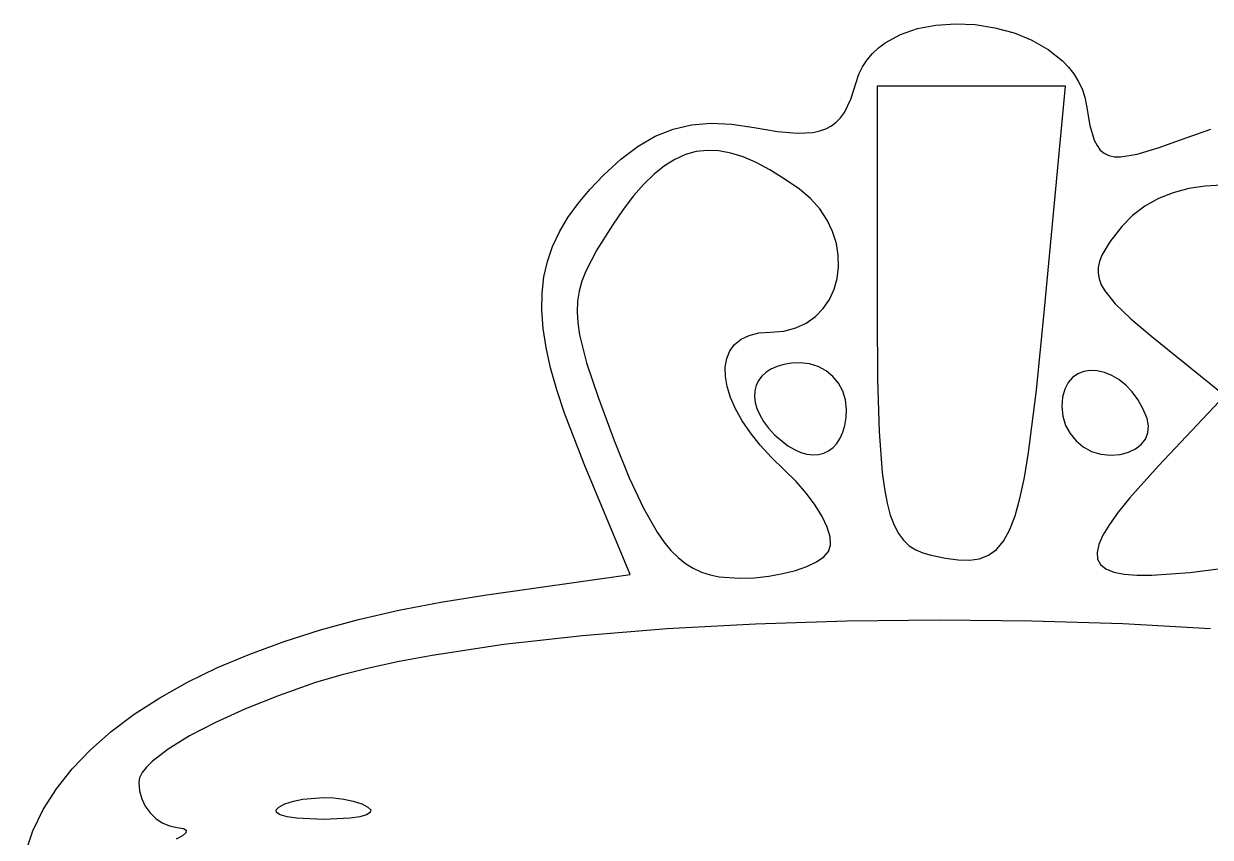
# Model space of a CAD drawing. Header units: millimetres. Extents: x 0.03 to 7.19, y 1.13 to 4.15.
# Drawn here: x 3.2482 to 3.6767, y 2.7222 to 3.016 of the extents above; entities that cross this region are included whole.
import ezdxf

# ---------------------------------------------------------------- set-up
doc = ezdxf.new("R2010")
doc.units = ezdxf.units.MM

msp = doc.modelspace()

# ---------------------------------------------------------------- linework, layer by layer
at = {"flags": 128}
for points in [[(3.248235, 2.714684), (3.251546, 2.724524), (3.255301, 2.732227), (3.260026, 2.739669), (3.265696, 2.746838), (3.272287, 2.753723), (3.279777, 2.76031), (3.28814, 2.766588), (3.297354, 2.772544), (3.307395, 2.778165), (3.318238, 2.783439), (3.329861, 2.788354), (3.342239, 2.792898), (3.355349, 2.797058), (3.369166, 2.800821), (3.383668, 2.804175), (3.39883, 2.807108), (3.414629, 2.809608), (3.467282, 2.817052), (3.45074, 2.856635), (3.44348, 2.875368), (3.440698, 2.883803), (3.438486, 2.891685), (3.436847, 2.899064), (3.435785, 2.905989), (3.435303, 2.912512), (3.435403, 2.918681), (3.43609, 2.924546), (3.437367, 2.930159), (3.439236, 2.93557), (3.441701, 2.940827), (3.444766, 2.945981), (3.448433, 2.951083), (3.452706, 2.956183), (3.457587, 2.96133), (3.463864, 2.967113), (3.47007, 2.971788), (3.476315, 2.975389), (3.482709, 2.977951), (3.489362, 2.97951), (3.496384, 2.980099), (3.503886, 2.979755), (3.511976, 2.97851), (3.520463, 2.977056), (3.527506, 2.97645), (3.533272, 2.976768), (3.53573, 2.977295), (3.537931, 2.978082), (3.539898, 2.979136), (3.541651, 2.980467), (3.543212, 2.982084), (3.544601, 2.983997), (3.54695, 2.988746), (3.548865, 2.994788), (3.549845, 2.997746), (3.55116, 3.000473), (3.552788, 3.002971), (3.554704, 3.005243), (3.556886, 3.00729), (3.559311, 3.009116), (3.564798, 3.012112), (3.570979, 3.014248), (3.577671, 3.015544), (3.584688, 3.016018), (3.591846, 3.015689), (3.598961, 3.014575), (3.605848, 3.012696), (3.612322, 3.010068), (3.618199, 3.006712), (3.623295, 3.002646), (3.625492, 3.000352), (3.627424, 2.997888), (3.629069, 2.995255), (3.630403, 2.992457), (3.631403, 2.989495), (3.632046, 2.986372), (3.633264, 2.979274), (3.63482, 2.973978), (3.635816, 2.971977), (3.637007, 2.97039), (3.638428, 2.969206), (3.640115, 2.968413), (3.642106, 2.967999), (3.644437, 2.967952), (3.650265, 2.968911), (3.657889, 2.971193), (3.667601, 2.974705), (3.67695, 2.977974)], [(3.616893, 2.912955), (3.624449, 2.99351), (3.590435, 2.99351), (3.556435, 2.99351), (3.556435, 2.910997), (3.556599, 2.887463), (3.55717, 2.86862), (3.558269, 2.853931), (3.559054, 2.847976), (3.560016, 2.842859), (3.56117, 2.838513), (3.562531, 2.834869), (3.564113, 2.831862), (3.565933, 2.829424), (3.568004, 2.827489), (3.570342, 2.825988), (3.572962, 2.824856), (3.575879, 2.824024), (3.581049, 2.822959), (3.585666, 2.822332), (3.589775, 2.822239), (3.593418, 2.822775), (3.596641, 2.824035), (3.599487, 2.826115), (3.602, 2.82911), (3.604225, 2.833115), (3.606204, 2.838225), (3.607982, 2.844536), (3.609603, 2.852143), (3.611112, 2.861142), (3.613965, 2.883694), (3.616893, 2.912955)], [(3.538851, 2.825358), (3.539595, 2.827696), (3.539423, 2.830662), (3.538401, 2.834135), (3.536594, 2.837993), (3.534069, 2.842115), (3.53089, 2.846381), (3.527125, 2.850669), (3.522837, 2.854858), (3.518211, 2.859317), (3.51414, 2.863791), (3.51063, 2.868238), (3.507684, 2.872618), (3.505307, 2.876887), (3.503503, 2.881004), (3.502276, 2.884927), (3.501631, 2.888615), (3.501571, 2.892025), (3.5021, 2.895116), (3.503224, 2.897846), (3.504945, 2.900174), (3.507268, 2.902057), (3.510198, 2.903454), (3.513738, 2.904323), (3.517893, 2.904622), (3.522694, 2.905013), (3.527014, 2.906137), (3.530837, 2.907917), (3.534148, 2.910278), (3.536932, 2.913143), (3.539173, 2.916436), (3.540855, 2.920082), (3.541964, 2.924005), (3.542484, 2.928129), (3.5424, 2.932377), (3.541695, 2.936674), (3.540356, 2.940944), (3.538366, 2.945111), (3.53571, 2.949098), (3.532372, 2.952831), (3.528337, 2.956233), (3.522874, 2.960039), (3.517692, 2.963252), (3.512766, 2.965868), (3.508071, 2.96788), (3.503584, 2.969285), (3.499278, 2.970078), (3.49513, 2.970253), (3.491115, 2.969807), (3.487208, 2.968735), (3.483384, 2.967031), (3.479619, 2.964691), (3.475888, 2.961711), (3.472166, 2.958085), (3.468429, 2.953809), (3.464652, 2.948879), (3.46081, 2.943288), (3.455207, 2.934359), (3.451217, 2.926651), (3.449828, 2.923029), (3.448844, 2.919441), (3.448267, 2.915796), (3.448096, 2.912003), (3.448333, 2.907974), (3.448979, 2.903616), (3.451499, 2.893554), (3.455663, 2.881093), (3.461476, 2.86551), (3.466901, 2.852027), (3.471986, 2.841063), (3.476934, 2.832396), (3.479419, 2.828854), (3.481947, 2.825804), (3.484541, 2.823216), (3.487228, 2.821064), (3.490032, 2.819319), (3.492978, 2.817954), (3.496093, 2.81694), (3.499401, 2.816251), (3.506699, 2.815733), (3.512081, 2.815929), (3.517338, 2.816492), (3.522337, 2.817383), (3.526947, 2.818561), (3.531035, 2.819987), (3.53447, 2.821621), (3.537119, 2.823425), (3.538851, 2.825358)], [(3.680903, 2.957714), (3.674873, 2.95738), (3.668984, 2.95646), (3.663326, 2.954946), (3.657983, 2.95283), (3.653044, 2.950106), (3.648596, 2.946766), (3.644726, 2.942802), (3.640417, 2.937223), (3.637571, 2.93239), (3.636721, 2.930163), (3.636268, 2.928015), (3.636219, 2.925911), (3.636586, 2.923814), (3.637377, 2.921689), (3.638604, 2.919501), (3.6424, 2.914788), (3.648054, 2.909392), (3.655643, 2.903024), (3.681921, 2.881747), (3.65806, 2.856358), (3.647538, 2.84462), (3.643516, 2.839627), (3.640328, 2.835191), (3.63798, 2.83129), (3.636479, 2.827905), (3.635829, 2.825013), (3.636039, 2.822595), (3.637113, 2.82063), (3.639057, 2.819097), (3.641879, 2.817974), (3.645583, 2.817242), (3.650176, 2.81688), (3.655665, 2.816866), (3.669351, 2.817802), (3.679658, 2.81918)], [(3.545324, 2.876844), (3.544983, 2.880192), (3.544008, 2.883315), (3.542467, 2.886146), (3.540428, 2.888615), (3.537959, 2.890654), (3.535128, 2.892195), (3.532005, 2.89317), (3.528657, 2.89351), (3.525551, 2.89336), (3.52275, 2.892921), (3.520259, 2.892214), (3.518086, 2.891258), (3.516239, 2.890073), (3.514724, 2.888679), (3.513547, 2.887095), (3.512718, 2.885342), (3.512241, 2.883439), (3.512125, 2.881406), (3.512377, 2.879262), (3.513003, 2.877028), (3.51401, 2.874723), (3.515406, 2.872367), (3.517198, 2.869979), (3.519393, 2.86758), (3.524176, 2.863598), (3.526531, 2.862203), (3.528835, 2.861197), (3.531069, 2.860572), (3.533213, 2.860322), (3.535246, 2.860438), (3.53715, 2.860915), (3.538904, 2.861745), (3.540488, 2.86292), (3.541883, 2.864435), (3.543069, 2.866281), (3.544026, 2.868452), (3.544733, 2.870941), (3.545173, 2.873741), (3.545324, 2.876844)], [(3.653879, 2.873372), (3.652403, 2.877031), (3.650587, 2.880279), (3.648491, 2.883107), (3.646176, 2.885507), (3.6437, 2.887469), (3.641126, 2.888986), (3.638511, 2.890049), (3.635917, 2.890649), (3.633404, 2.890778), (3.631031, 2.890427), (3.628858, 2.889587), (3.626946, 2.88825), (3.625354, 2.886408), (3.624142, 2.884051), (3.623372, 2.881172), (3.623101, 2.87776), (3.62346, 2.87423), (3.624489, 2.870935), (3.626116, 2.867949), (3.628268, 2.865344), (3.630873, 2.863192), (3.633859, 2.861565), (3.637154, 2.860536), (3.640685, 2.860177), (3.64413, 2.860446), (3.64717, 2.861217), (3.649751, 2.862437), (3.651818, 2.86405), (3.653319, 2.866005), (3.654198, 2.868245), (3.654403, 2.870719), (3.653879, 2.873372)], [(3.67685, 2.797451), (3.645119, 2.799201), (3.612294, 2.800246), (3.578898, 2.800589), (3.545451, 2.800227), (3.512474, 2.799162), (3.480488, 2.797394), (3.450014, 2.794923), (3.421573, 2.791748), (3.395686, 2.787872), (3.383863, 2.78567), (3.372873, 2.783292), (3.362783, 2.780739), (3.353657, 2.77801), (3.34048, 2.773406), (3.328346, 2.768582), (3.317475, 2.763663), (3.308087, 2.758773), (3.300403, 2.754035), (3.294641, 2.749575), (3.29255, 2.747487), (3.291023, 2.745516), (3.290086, 2.743676), (3.289768, 2.741983), (3.290051, 2.738921), (3.290864, 2.73602), (3.292148, 2.733346), (3.293848, 2.730967), (3.295905, 2.728949), (3.298264, 2.72736), (3.300867, 2.726265), (3.303657, 2.725733), (3.305896, 2.725356), (3.306921, 2.724707), (3.306786, 2.723822), (3.305544, 2.722736), (3.303249, 2.721485)], [(3.342546, 2.734205), (3.345619, 2.735217), (3.349035, 2.735939), (3.356435, 2.736517), (3.360192, 2.736373), (3.363835, 2.735939), (3.36725, 2.735217), (3.370324, 2.734205), (3.372547, 2.733079), (3.373525, 2.732027), (3.373314, 2.731074), (3.371973, 2.730243), (3.369557, 2.729556), (3.366124, 2.729037), (3.356435, 2.728594), (3.346745, 2.729037), (3.343312, 2.729556), (3.340896, 2.730243), (3.339555, 2.731074), (3.339345, 2.732027), (3.340323, 2.733079), (3.342546, 2.734205)]]:
    msp.add_lwpolyline(points, dxfattribs=at)

doc.saveas('drawing.dxf')
